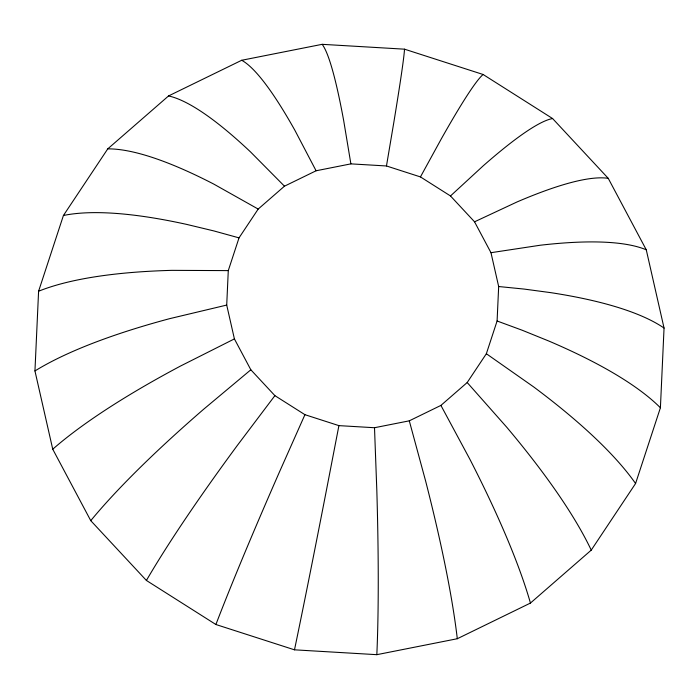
<?xml version="1.0" encoding="UTF-8"?>
<svg xmlns="http://www.w3.org/2000/svg" width="699" height="699" viewBox="0 0 699 699"><rect width="100%" height="100%" fill="white"/><g stroke="black" fill="none" stroke-linecap="round" stroke-linejoin="round"><path stroke-width="1.05" d="M34.95 370.942L38.594 291.23L63.426 215.484L107.76 148.87L168.555 95.938L241.697 60.271L322.169 44.325L404.511 49.175L483.105 74.487L552.594 118.542L608.244 178.341L646.26 249.796L664.05 328.058L660.406 407.77L635.574 483.516L591.24 550.13L530.445 603.062L457.303 638.729L376.831 654.675L294.489 649.825L215.895 624.513L146.406 580.458L90.756 520.659L52.74 449.204L34.95 370.942A430.287 107.113 -5.1 0 1 169.595 318.674L226.712 305.07L228.285 270.609L239.023 237.87L258.184 209.071L284.467 186.187L316.088 170.774L350.881 163.872L386.468 165.969L420.449 176.917L450.488 195.956L474.542 221.81L490.978 252.697L498.667 286.529L497.094 320.99L486.355 353.729L467.194 382.528L440.912 405.411L409.291 420.833L374.507 427.727L338.91 425.63L304.93 414.682L274.89 395.643L250.836 369.788L234.401 338.901L226.712 305.07M386.468 165.969L393.616 123.627A430.287 6.492 -79.4 0 0 404.511 49.175M338.91 425.63L326.914 487.719A430.287 6.492 -79.4 0 1 294.489 649.825M304.93 414.682L279.277 472.375A430.287 22.875 -64.9 0 0 215.895 624.513M420.449 176.917L441.252 138.97A430.287 22.875 -64.9 0 1 483.105 74.487M274.89 395.643L237.153 445.674A430.287 50.686 -50.3 0 0 146.406 580.458M450.488 195.956L483.376 165.68A430.287 50.686 -50.3 0 1 552.594 118.542M250.836 369.788L203.426 409.431A430.287 75.046 -35.5 0 0 90.756 520.659M234.401 338.901L180.377 366.11A430.287 94.295 -20.4 0 0 52.74 449.204M474.542 221.81L517.103 201.924A430.287 75.046 -35.5 0 1 608.244 178.341M490.978 252.697L540.152 245.244A430.287 94.295 -20.4 0 1 646.26 249.796M228.285 270.609L171.805 270.356A430.287 112.626 10.4 0 0 38.594 291.23M498.667 286.529L524.049 289.063L550.934 292.671A430.287 107.113 -5.1 0 1 664.05 328.058M239.023 237.87L213.911 230.941L186.86 224.44A430.287 110.468 25.9 0 0 63.426 215.484M497.094 320.99L522.162 330.225L548.724 340.998A430.287 112.626 10.4 0 1 660.406 407.77M258.184 209.071L213.728 184.064A430.287 100.787 41.3 0 0 107.76 148.87M486.355 353.729L533.669 386.914A430.287 110.468 25.9 0 1 635.574 483.516M284.467 186.187L250.583 151.971A430.287 84.23 56.5 0 0 168.555 95.938M467.194 382.528L506.801 427.29A430.287 100.787 41.3 0 1 591.24 550.13M440.912 405.411L469.946 459.374A430.287 84.23 56.5 0 1 530.445 603.062M316.088 170.774L294.917 130.355A430.287 61.94 71.4 0 0 241.697 60.271M409.291 420.833L425.612 480.991A430.287 61.94 71.4 0 1 457.303 638.729M350.881 163.872L343.698 120.691A430.287 35.422 86.1 0 0 322.169 44.325M374.507 427.727L376.831 490.663A430.287 35.422 86.1 0 1 376.831 654.675"/></g></svg>
